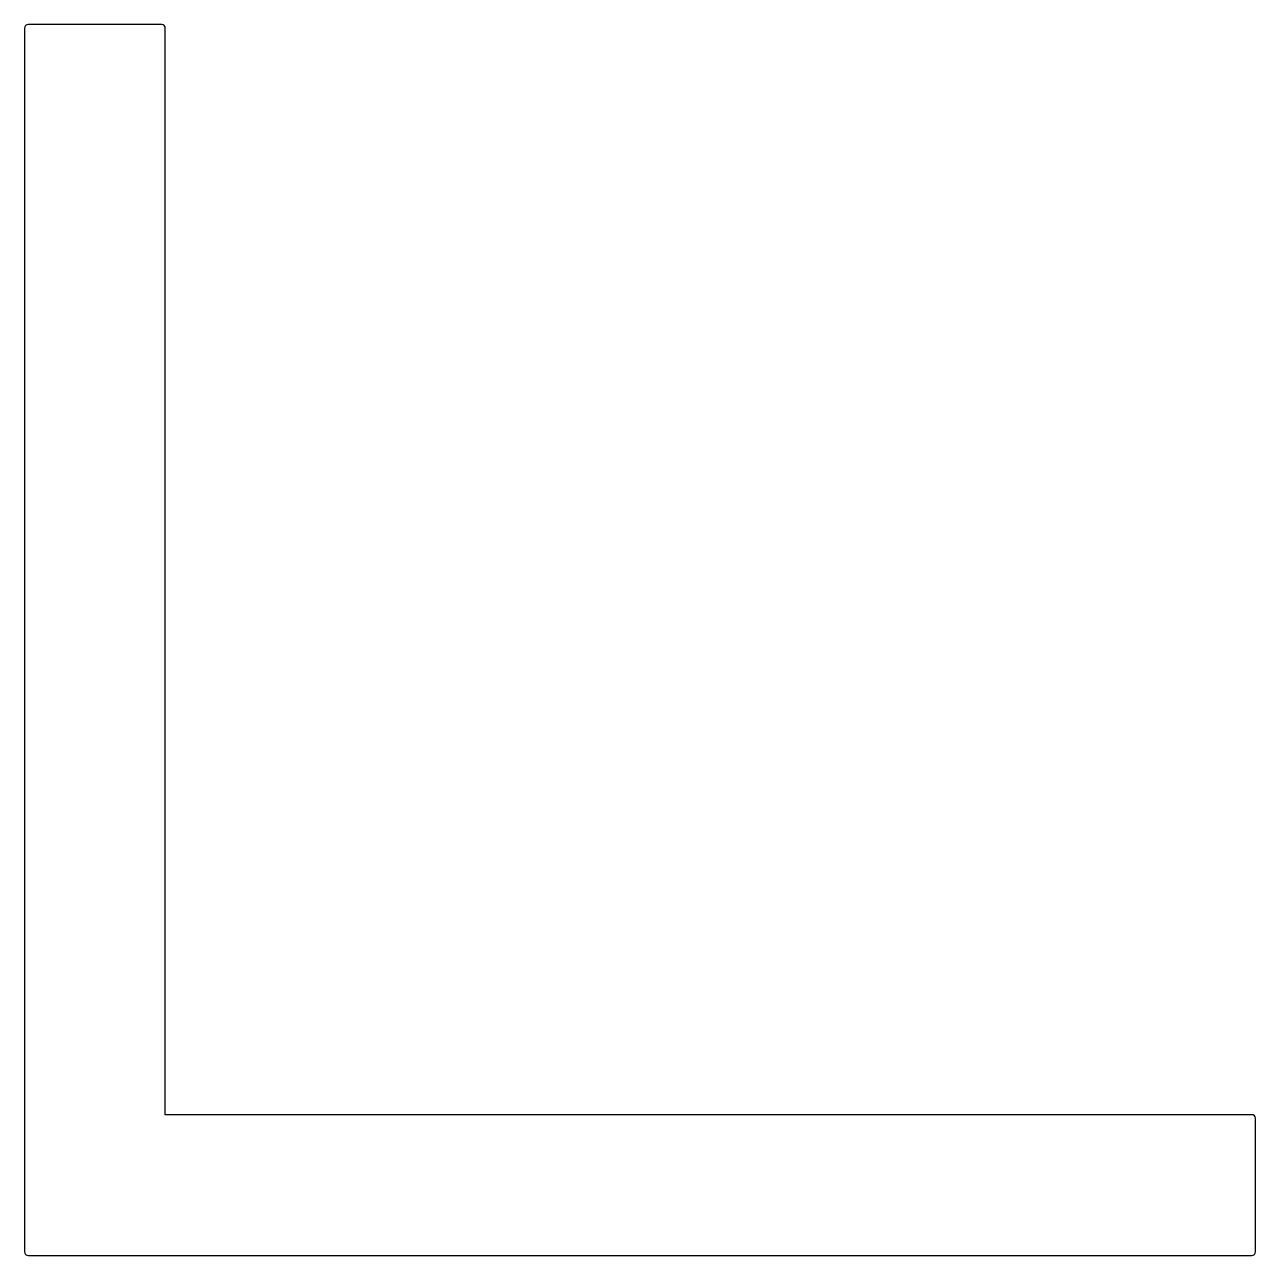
# Model space of a CAD drawing. Extents: x 130 to 200, y 167 to 237.
import ezdxf

# ---------------------------------------------------------------- set-up
doc = ezdxf.new("R2010")
doc.units = 0
doc.header["$LTSCALE"] = 15
doc.layers.get('0').update_dxf_attribs({"linetype": 'CONTINUOUS'})

msp = doc.modelspace()

# ---------------------------------------------------------------- linework, layer by layer
at = {"ltscale": 0.05}
msp.add_lwpolyline([(199.795, 167.038, 0.414214), (199.995, 167.238), (199.995, 174.838, 0.414214), (199.795, 175.038), (137.995, 175.038), (137.995, 236.838, 0.414214), (137.795, 237.038), (130.195, 237.038, 0.414214), (129.995, 236.838), (129.995, 167.238, 0.414214), (130.195, 167.038)], format="xyb", close=True, dxfattribs=at)

doc.saveas('drawing.dxf')
